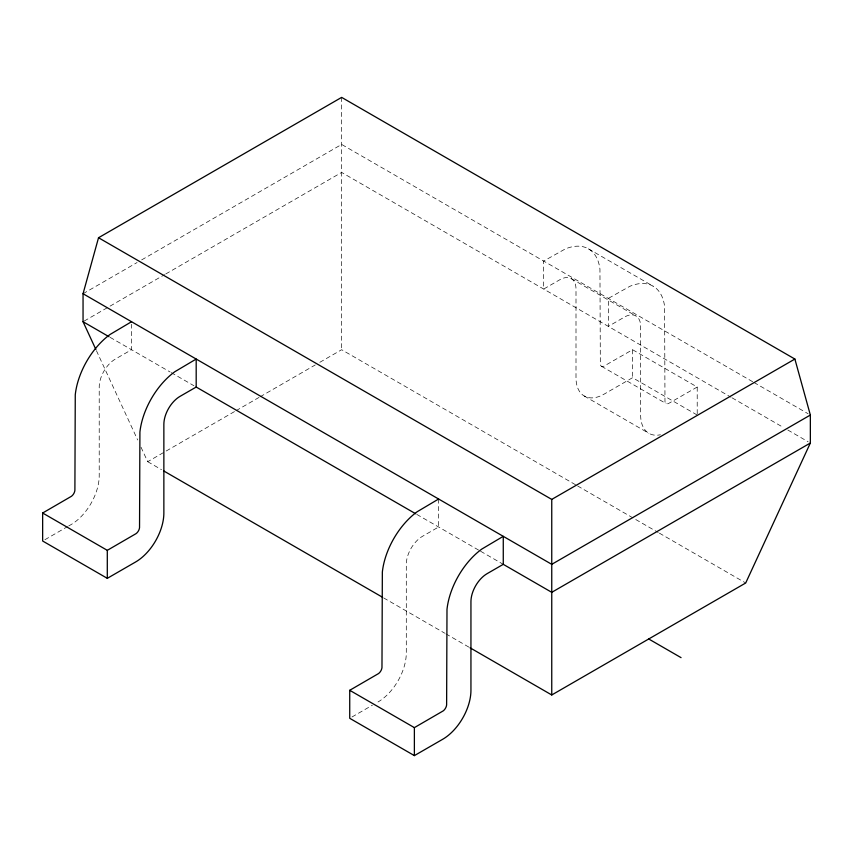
<?xml version="1.0" encoding="UTF-8"?>
<svg xmlns="http://www.w3.org/2000/svg" width="853" height="853" viewBox="0 0 853 853"><rect width="100%" height="100%" fill="white"/><g stroke="black" fill="none" stroke-linecap="round" stroke-linejoin="round"><path stroke-width="0.64" stroke-dasharray="4.26 3.2" d="M83.05 293.731L137.077 262.543M141.673 259.888L341.648 144.434L752.794 381.803M84.202 321.059L164.608 274.645M165.749 273.973L341.648 172.423L730.925 397.178M141.012 447.217L147.697 461.697L234.916 411.338M236.068 410.677L259.024 397.423M260.165 396.762L315.258 364.956M319.843 362.301L341.648 349.719L576.489 485.293M44.91 539.704L67.536 526.632M68.666 525.981L70.938 524.68A39.995 23.095 -60 0 0 99.215 475.686L99.215 387.038A22.86 13.2 -60 0 1 115.379 359.049L131.543 349.719L131.543 324.268M697.21 413.769L697.21 387.038L632.563 349.719L603.764 366.246A5.64 3.252 -60 0 1 600.331 364.263L599.947 269.143A57.215 33.032 -60 0 0 565.123 249.033L543.67 261.071L543.67 289.06L559.835 279.731A22.86 13.2 -60 0 1 575.999 289.06L575.999 377.708A39.995 23.095 -60 0 0 604.287 394.043L632.563 377.708L697.21 415.038M697.21 387.038L668.411 403.576A5.64 3.252 -60 0 1 664.977 401.592L664.594 306.462A57.215 33.032 -60 0 0 629.77 286.352L608.328 298.39L608.328 326.39L624.481 317.06A22.86 13.2 -60 0 1 640.646 326.39L640.646 415.038A39.995 23.095 -60 0 0 660.425 434.763M351.99 716.989L372.356 705.228M588.442 248.841L653.089 286.171M753.924 382.453L808.09 413.737M571.265 278.6L635.911 315.93M732.077 397.839L783.289 427.406M787.799 430.008L808.09 441.726M601.461 366.268L666.108 403.586M584.284 396.027L648.93 433.345M577.63 485.965L658.217 532.485M659.369 533.146L745.703 582.994M110.122 337.351L170.099 371.983M171.24 372.633L193.919 385.727M416.786 514.402L479.45 550.58M480.591 551.241L503.27 564.334M147.697 461.697L161.516 469.672M383.69 597.942L444.701 633.161M445.852 633.822L468.873 647.118M96.432 350.679L137.674 439.977M632.563 349.719L632.563 377.708M438.623 499.016L438.623 527.005L422.459 536.334A22.86 13.2 -60 0 0 406.295 564.334L406.295 652.982A39.995 23.095 -60 0 1 378.018 701.966M341.648 97.381L341.648 349.719"/><path stroke-width="1.28" d="M95.877 349.474L83.05 321.72L83.05 293.731L98.532 237.742L341.648 97.381L794.879 359.049L810.35 415.038L810.35 443.027L745.703 582.994L551.752 694.971L470.024 647.779M131.543 321.72L110.101 334.44A57.215 33.032 -60 0 0 75.267 394.768L74.893 490.336A5.64 3.252 -60 0 1 71.449 496.286L42.65 513.016L42.65 541.005L107.297 578.334L135.584 561.999A39.995 23.095 -60 0 0 163.861 513.016L163.861 424.367A22.86 13.2 -60 0 1 180.026 396.368L196.19 387.038L415.646 513.741M42.65 513.016L107.297 550.334L136.107 533.605A5.64 3.252 -60 0 0 139.54 527.655L139.913 432.098A57.215 33.032 -60 0 1 174.748 371.769L196.19 359.049L196.19 387.038M438.623 499.016L417.181 511.736A57.215 33.032 -60 0 0 382.347 572.064L381.973 667.622A5.64 3.252 -60 0 1 378.529 673.571L349.73 690.301L349.73 718.301L414.377 755.619L442.664 739.295A39.995 23.095 -60 0 0 470.941 690.301L470.941 601.653A22.86 13.2 -60 0 1 487.106 573.664L503.27 564.334L551.752 592.323L810.35 443.027M98.532 237.742L551.752 499.41L794.879 359.049M810.35 415.038L551.752 564.334L83.05 293.731M349.73 690.301L414.377 727.63L443.187 710.901A5.64 3.252 -60 0 0 446.62 704.951L446.993 609.383A57.215 33.032 -60 0 1 481.828 549.055L503.27 536.334L503.27 564.334M648.728 638.982L681.057 657.642M83.05 321.72L108.992 336.7M163.819 470.995L382.539 597.271M551.752 499.41L551.752 694.971M414.377 727.63L414.377 755.619M107.297 550.334L107.297 578.334"/></g></svg>
